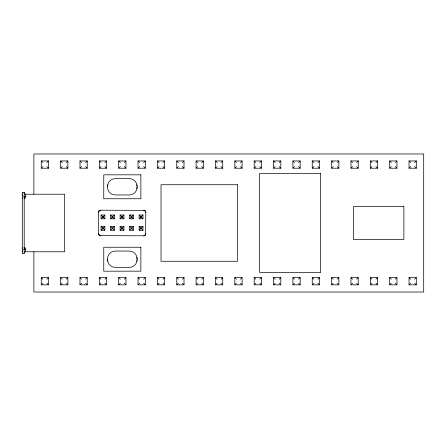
<?xml version="1.0" encoding="UTF-8"?>
<svg xmlns="http://www.w3.org/2000/svg" width="446" height="446" viewBox="0 0 446 446"><rect width="100%" height="100%" fill="white"/><g stroke="black" fill="none" stroke-linecap="round" stroke-linejoin="round"><path stroke-width="0.67" d="M41.255 168.209L41.255 160.945L48.525 160.945L48.525 168.209L41.255 168.209L42.905 166.564M46.875 162.589L48.525 160.945M60.617 168.209L60.617 160.945L67.881 160.945L67.881 168.209L60.617 168.209L62.262 166.564M66.231 162.589L67.881 160.945M79.973 168.209L79.973 160.945L87.238 160.945L87.238 168.209L79.973 168.209L81.618 166.564M85.587 162.589L87.238 160.945M99.33 168.209L99.33 160.945L106.594 160.945L106.594 168.209L99.33 168.209L100.974 166.564M104.949 162.589L106.594 160.945M118.686 168.209L118.686 160.945L125.95 160.945L125.95 168.209L118.686 168.209L120.331 166.564M124.306 162.589L125.95 160.945M138.043 168.209L138.043 160.945L145.307 160.945L145.307 168.209L138.043 168.209L139.687 166.564M143.662 162.589L145.307 160.945M101.064 218.819L102.586 217.297L103.349 217.297L104.871 218.819L104.871 215.011L101.064 215.011L101.064 218.819L104.871 218.819M101.064 215.011L102.586 216.533L103.349 216.533L104.871 215.011M157.399 168.209L157.399 160.945L164.663 160.945L164.663 168.209L157.399 168.209L159.049 166.564M163.019 162.589L164.663 160.945M41.255 284.832L48.525 284.832L48.525 277.568L41.255 277.568L41.255 284.832L42.905 283.188M46.875 279.213L48.525 277.568M110.591 218.819L112.113 217.297L112.113 216.533L110.591 215.011L114.399 215.011L114.399 218.819L110.591 218.819L110.591 215.011M114.399 218.819L112.877 217.297L112.877 216.533L114.399 215.011M101.064 230.253L102.586 228.731L103.349 228.731L104.871 230.253L104.871 226.445L101.064 226.445L101.064 230.253L104.871 230.253M101.064 226.445L102.586 227.967L103.349 227.967L104.871 226.445M120.119 218.819L121.641 217.297L121.641 216.533L120.119 215.011L123.932 215.011L123.932 218.819L120.119 218.819L120.119 215.011M123.932 218.819L122.405 217.297L122.405 216.533L123.932 215.011M110.591 230.253L112.113 228.731L112.113 227.967L110.591 226.445L114.399 226.445L114.399 230.253L110.591 230.253L110.591 226.445M114.399 230.253L112.877 228.731L112.877 227.967L114.399 226.445M176.755 168.209L176.755 160.945L184.02 160.945L184.02 168.209L176.755 168.209L178.406 166.564M182.375 162.589L184.02 160.945M60.617 284.832L67.881 284.832L67.881 277.568L60.617 277.568L60.617 284.832L62.262 283.188M66.231 279.213L67.881 277.568M129.647 218.819L131.169 217.297L131.932 217.297L133.46 218.819L133.46 215.011L129.647 215.011L129.647 218.819L133.46 218.819M129.647 215.011L131.169 216.533L131.932 216.533L133.46 215.011M120.119 230.253L121.641 228.731L121.641 227.967L120.119 226.445L123.932 226.445L123.932 230.253L120.119 230.253L120.119 226.445M123.932 230.253L122.405 228.731L122.405 227.967L123.932 226.445M139.174 218.819L140.702 217.297L141.46 217.297L142.988 218.819L142.988 215.011L139.174 215.011L139.174 218.819L142.988 218.819M139.174 215.011L140.702 216.533L141.46 216.533L142.988 215.011M129.647 230.253L131.169 228.731L131.932 228.731L133.46 230.253L133.46 226.445L129.647 226.445L129.647 230.253L133.46 230.253M129.647 226.445L131.169 227.967L131.932 227.967L133.46 226.445M196.112 168.209L196.112 160.945L203.382 160.945L203.382 168.209L196.112 168.209L197.762 166.564M201.731 162.589L203.382 160.945M79.973 284.832L79.973 277.568L87.238 277.568L87.238 284.832L79.973 284.832L81.618 283.188M85.587 279.213L87.238 277.568M139.174 230.253L140.702 228.731L141.46 228.731L142.988 230.253L142.988 226.445L139.174 226.445L139.174 230.253L142.988 230.253M139.174 226.445L140.702 227.967L141.46 227.967L142.988 226.445M215.474 168.209L215.474 160.945L222.738 160.945L222.738 168.209L215.474 168.209L217.118 166.564M221.088 162.589L222.738 160.945M99.33 284.832L106.594 284.832L106.594 277.568L99.33 277.568L99.33 284.832L100.974 283.188M104.949 279.213L106.594 277.568M234.83 168.209L234.83 160.945L242.094 160.945L242.094 168.209L234.83 168.209L236.475 166.564M240.444 162.589L242.094 160.945M118.686 284.832L118.686 277.568L125.95 277.568L125.95 284.832L118.686 284.832L120.331 283.188M124.306 279.213L125.95 277.568M254.187 168.209L254.187 160.945L261.451 160.945L261.451 168.209L254.187 168.209L255.831 166.564M259.806 162.589L261.451 160.945M138.043 284.832L145.307 284.832L145.307 277.568L138.043 277.568L138.043 284.832L139.687 283.188M143.662 279.213L145.307 277.568M273.543 168.209L273.543 160.945L280.807 160.945L280.807 168.209L273.543 168.209L275.188 166.564M279.163 162.589L280.807 160.945M157.399 284.832L157.399 277.568L164.663 277.568L164.663 284.832L157.399 284.832L159.049 283.188M163.019 279.213L164.663 277.568M292.899 168.209L292.899 160.945L300.164 160.945L300.164 168.209L292.899 168.209L294.544 166.564M298.519 162.589L300.164 160.945M176.755 284.832L184.02 284.832L184.02 277.568L176.755 277.568L176.755 284.832L178.406 283.188M182.375 279.213L184.02 277.568M312.256 168.209L312.256 160.945L319.52 160.945L319.52 168.209L312.256 168.209L313.906 166.564M317.875 162.589L319.52 160.945M196.112 284.832L203.382 284.832L203.382 277.568L196.112 277.568L196.112 284.832L197.762 283.188M201.731 279.213L203.382 277.568M331.612 168.209L331.612 160.945L338.876 160.945L338.876 168.209L331.612 168.209L333.262 166.564M337.232 162.589L338.876 160.945M215.474 284.832L222.738 284.832L222.738 277.568L215.474 277.568L215.474 284.832L217.118 283.188M221.088 279.213L222.738 277.568M350.969 168.209L350.969 160.945L358.238 160.945L358.238 168.209L350.969 168.209L352.619 166.564M356.588 162.589L358.238 160.945M234.83 284.832L242.094 284.832L242.094 277.568L234.83 277.568L234.83 284.832L236.475 283.188M240.444 279.213L242.094 277.568M370.331 168.209L377.595 168.209L377.595 160.945L370.331 160.945L370.331 168.209L371.975 166.564M375.945 162.589L377.595 160.945M254.187 284.832L261.451 284.832L261.451 277.568L254.187 277.568L254.187 284.832L255.831 283.188M259.806 279.213L261.451 277.568M389.687 168.209L389.687 160.945L396.951 160.945L396.951 168.209L389.687 168.209L391.332 166.564M395.301 162.589L396.951 160.945M273.543 284.832L280.807 284.832L280.807 277.568L273.543 277.568L273.543 284.832L275.188 283.188M279.163 279.213L280.807 277.568M409.043 168.209L409.043 160.945L416.308 160.945L416.308 168.209L409.043 168.209L410.688 166.564M414.663 162.589L416.308 160.945M292.899 284.832L292.899 277.568L300.164 277.568L300.164 284.832L292.899 284.832L294.544 283.188M298.519 279.213L300.164 277.568M312.256 284.832L319.52 284.832L319.52 277.568L312.256 277.568L312.256 284.832L313.906 283.188M317.875 279.213L319.52 277.568M331.612 284.832L338.876 284.832L338.876 277.568L331.612 277.568L331.612 284.832L333.262 283.188M337.232 279.213L338.876 277.568M350.969 284.832L358.238 284.832L358.238 277.568L350.969 277.568L350.969 284.832L352.619 283.188M356.588 279.213L358.238 277.568M370.331 284.832L377.595 284.832L377.595 277.568L370.331 277.568L370.331 284.832L371.975 283.188M375.945 279.213L377.595 277.568M389.687 284.832L396.951 284.832L396.951 277.568L389.687 277.568L389.687 284.832L391.332 283.188M395.301 279.213L396.951 277.568M409.043 284.832L416.308 284.832L416.308 277.568L409.043 277.568L409.043 284.832L410.688 283.188M414.663 279.213L416.308 277.568M23.71 249.66L25.963 249.487M24.207 193.079A1.143 1.143 0 0 0 25.35 194.227L64.681 194.227L64.681 251.773L25.35 251.773A1.143 1.143 0 0 0 24.207 252.921M25.963 196.513L23.71 196.34M22.3 198.035L22.607 198.035M23.995 198.035L25.35 198.035L25.35 194.227M112.113 216.533L112.877 216.533M121.641 216.533L122.405 216.533M112.113 217.297L112.877 217.297M121.641 217.297L122.405 217.297M112.113 227.967L112.877 227.967M121.641 227.967L122.405 227.967M112.113 228.731L112.877 228.731M121.641 228.731L122.405 228.731M22.3 247.965L22.607 247.965M23.995 247.965L25.35 247.965L25.35 251.773M409.043 160.945L410.688 162.589M414.663 166.564L416.308 168.209M389.687 160.945L391.332 162.589M395.301 166.564L396.951 168.209M370.331 160.945L371.975 162.589M375.945 166.564L377.595 168.209M350.969 160.945L352.619 162.589M356.588 166.564L358.238 168.209M331.612 160.945L333.262 162.589M337.232 166.564L338.876 168.209M312.256 160.945L313.906 162.589M317.875 166.564L319.52 168.209M292.899 160.945L294.544 162.589M298.519 166.564L300.164 168.209M409.043 277.568L410.688 279.213M414.663 283.188L416.308 284.832M273.543 160.945L275.188 162.589M279.163 166.564L280.807 168.209M389.687 277.568L391.332 279.213M395.301 283.188L396.951 284.832M254.187 160.945L255.831 162.589M259.806 166.564L261.451 168.209M370.331 277.568L371.975 279.213M375.945 283.188L377.595 284.832M234.83 160.945L236.475 162.589M240.444 166.564L242.094 168.209M350.969 277.568L352.619 279.213M356.588 283.188L358.238 284.832M215.474 160.945L217.118 162.589M221.088 166.564L222.738 168.209M331.612 277.568L333.262 279.213M337.232 283.188L338.876 284.832M196.112 160.945L197.762 162.589M201.731 166.564L203.382 168.209M312.256 277.568L313.906 279.213M317.875 283.188L319.52 284.832M176.755 160.945L178.406 162.589M182.375 166.564L184.02 168.209M292.899 277.568L294.544 279.213M298.519 283.188L300.164 284.832M157.399 160.945L159.049 162.589M163.019 166.564L164.663 168.209M273.543 277.568L275.188 279.213M279.163 283.188L280.807 284.832M138.043 160.945L139.687 162.589M143.662 166.564L145.307 168.209M254.187 277.568L255.831 279.213M259.806 283.188L261.451 284.832M118.686 160.945L120.331 162.589M124.306 166.564L125.95 168.209M234.83 277.568L236.475 279.213M240.444 283.188L242.094 284.832M99.33 160.945L100.974 162.589M104.949 166.564L106.594 168.209M215.474 277.568L217.118 279.213M221.088 283.188L222.738 284.832M79.973 160.945L81.618 162.589M85.587 166.564L87.238 168.209M196.112 277.568L197.762 279.213M201.731 283.188L203.382 284.832M60.617 160.945L62.262 162.589M66.231 166.564L67.881 168.209M176.755 277.568L178.406 279.213M182.375 283.188L184.02 284.832M41.255 160.945L42.905 162.589M46.875 166.564L48.525 168.209M157.399 277.568L159.049 279.213M163.019 283.188L164.663 284.832M138.043 277.568L139.687 279.213M143.662 283.188L145.307 284.832M118.686 277.568L120.331 279.213M124.306 283.188L125.95 284.832M99.33 277.568L100.974 279.213M104.949 283.188L106.594 284.832M79.973 277.568L81.618 279.213M85.587 283.188L87.238 284.832M60.617 277.568L62.262 279.213M66.231 283.188L67.881 284.832M41.255 277.568L42.905 279.213M46.875 283.188L48.525 284.832M141.46 216.533L141.46 217.297M141.46 227.967L141.46 228.731M140.702 216.533L140.702 217.297M140.702 227.967L140.702 228.731M131.932 216.533L131.932 217.297M131.932 227.967L131.932 228.731M131.169 216.533L131.169 217.297M131.169 227.967L131.169 228.731M103.349 216.533L103.349 217.297M103.349 227.967L103.349 228.731M102.586 216.533L102.586 217.297M102.586 227.967L102.586 228.731M33.885 194.211L33.885 153.976L423.7 153.976L423.7 292.024L33.885 292.024L33.885 251.789M24.586 198.035L24.586 196.513A2.286 2.286 0 0 1 23.995 196.435M24.586 247.965L24.586 249.487A2.286 2.286 0 0 0 23.995 249.565M22.607 195.37A2.286 2.286 0 0 1 22.3 194.227M22.3 251.773A2.286 2.286 0 0 1 22.607 250.63M107.709 261.228A13.051 13.051 0 0 1 107.709 257.186A7.621 7.621 0 0 1 115.185 251.053L129.44 251.053A7.621 7.621 0 0 1 137.061 258.674M107.564 259.739A7.621 7.621 0 0 0 115.185 267.36L129.44 267.36A7.621 7.621 0 0 0 137.061 259.739M136.916 257.186A13.051 13.051 0 0 1 136.916 261.228M137.061 187.326A7.621 7.621 0 0 1 129.44 194.947L115.185 194.947A7.621 7.621 0 0 1 107.709 188.814A13.051 13.051 0 0 1 107.709 184.772M136.916 184.772A13.051 13.051 0 0 1 136.916 188.814M137.061 186.261A7.621 7.621 0 0 0 129.44 178.64L115.185 178.64A7.621 7.621 0 0 0 107.564 186.261M98.566 211.778L98.527 233.899L99.709 235.622L143.88 235.806L145.597 234.624L145.786 212.101L144.599 210.378L100.428 210.194L99.302 210.646L98.527 212.101L99.112 210.819L100.428 210.194L99.151 210.78L98.566 211.761M145.786 233.899L145.195 235.181L143.88 235.806L145.156 235.22L145.786 233.899M320.646 173.455L259.667 173.455L259.667 272.545L320.646 272.545L320.646 173.455M140.869 174.826L103.756 174.826L103.756 198.76L140.869 198.76L140.869 174.826M237.484 184.733L161.028 184.733L161.028 261.267L237.484 261.267L237.484 184.733M24.207 192.321L22.3 192.321L22.3 253.679L24.207 253.679L24.207 192.321M403.881 206.609L353.422 206.609L353.422 239.39L403.881 239.39L403.881 206.609M140.869 247.24L103.756 247.24L103.756 271.174L140.869 271.174L140.869 247.24M144.203 210.233L143.88 210.194L145.413 211.07L145.786 212.101L145.195 210.819L144.22 210.239M100.428 235.806L99.151 235.22L98.527 233.899L99.112 235.181L100.428 235.806"/></g></svg>
